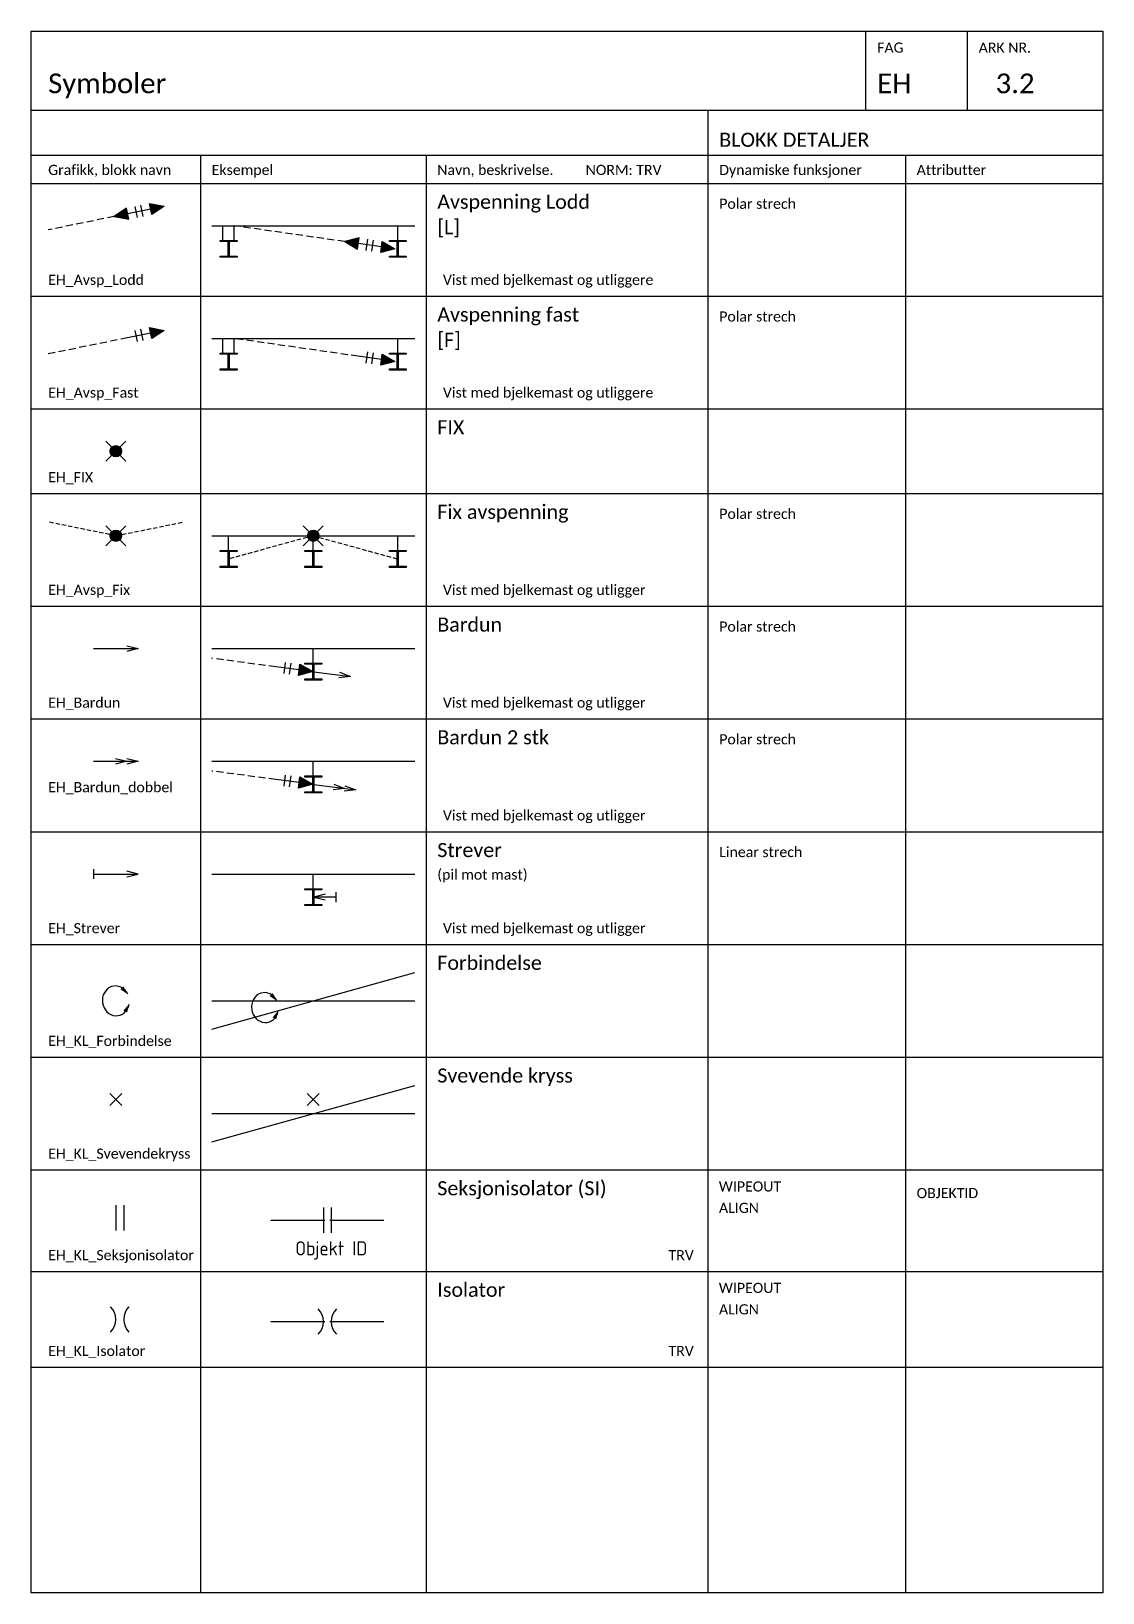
# Paper-space layout '3.2 Symboler' of a CAD drawing. Header units: metres, sheet in millimetres. Extents: x 0 to 190, y 0 to 277.
# The model-space entities are those that its viewports show. They can reach past a viewport. Long polylines and large blocks are cut down to what shows.
import ezdxf
from ezdxf.enums import TextEntityAlignment as Align

# ---------------------------------------------------------------- set-up
doc = ezdxf.new("R2010")
doc.units = ezdxf.units.M
doc.set_wipeout_variables(frame=1)
doc.linetypes.add('HIDDEN', pattern=[0.375, 0.25, -0.125])
doc.layers.add('-Wipeoutframe', color=7, linetype='Continuous', true_color=0xfefefe)
doc.layers.add('JBTEH_ATT_OBJEKTID', color=2, linetype='Continuous', lineweight=25)
for name, color, linetype in [('JBTEH_KL_Mast_staal', 2, 'Continuous'), ('JBTEH_KL_Utligger', 4, 'Continuous'), ('JBTEH_Komponenter', 4, 'Continuous'), ('JBTEH_KTL_Sort', 7, 'Continuous'), ('RAMME', 5, 'Continuous'), ('RAMME SYMBOLER', 4, 'Continuous'), ('RAMME TEKST', 7, 'Continuous')]:
    doc.layers.add(name, color=color, linetype=linetype)
doc.styles.add('Calibri', font='calibri.ttf')
doc.styles.add('ISO25', font='isocp.shx', dxfattribs={"width": 0.9, "height": 2.5})

# ---------------------------------------------------------------- blocks, each defined once
blk = doc.blocks.new('*U100')
blk.add_line((0, 0), (7.875, 0))
blk.add_lwpolyline([(5.875, 0.5), (7.875, 0), (5.875, -0.5)])
blk = doc.blocks.new('*U95')
h = blk.add_hatch(color=4)
h.dxf.hatch_style = 1
h.paths.add_polyline_path([(14.29, 1.89), (13.89, 3.85), (11.73, 2.39)])
h = blk.add_hatch(color=4)
h.dxf.hatch_style = 1
h.paths.add_polyline_path([(18.38, 2.72), (17.98, 4.68), (20.55, 4.19)])
at = {"color": 4}
for p, q in [((18.18, 3.7), (14.09, 2.87)), ((15.85, 2.21), (15.45, 4.17)), ((16.83, 2.41), (16.43, 4.37))]:
    blk.add_line(p, q, dxfattribs=at)
at = {"linetype": 'HIDDEN', "ltscale": 5}
blk.add_line((11.73, 2.39), (0, 0), dxfattribs=at)
at = {"color": 4}
for points in [[(14.29, 1.89), (13.89, 3.85), (11.73, 2.39)], [(18.38, 2.72), (17.98, 4.68), (20.55, 4.19)]]:
    blk.add_lwpolyline(points, close=True, dxfattribs=at)
blk = doc.blocks.new('*U91')
h = blk.add_hatch(color=4)
h.dxf.hatch_style = 1
h.paths.add_polyline_path([(18.38, 2.72), (17.98, 4.68), (20.55, 4.19)])
at = {"linetype": 'HIDDEN', "ltscale": 5}
blk.add_line((14.09, 2.87), (0, 0), dxfattribs=at)
at = {"color": 4}
for p, q in [((18.18, 3.7), (14.09, 2.87)), ((15.85, 2.21), (15.45, 4.17)), ((16.83, 2.41), (16.43, 4.37))]:
    blk.add_line(p, q, dxfattribs=at)
blk.add_lwpolyline([(18.38, 2.72), (17.98, 4.68), (20.55, 4.19)], close=True, dxfattribs=at)
blk = doc.blocks.new('EH_KL_Forbinelse')
for points in [[(-0.24, 1.76, 0, 0.75, 0), (-1.25, 2.87, 0, 0, 0)], [(0, 0, 0, 0.75, 0), (-0.67, -1.34, 0, 0, 0)]]:
    blk.add_lwpolyline(points, format="xyseb")
blk.add_ellipse((-2.34, 0.57), major_axis=(-0.34, 2.63), ratio=0.899396, start_param=5.060386, end_param=10.660651)
blk = doc.blocks.new('*U104')
for p, q in [((0, 0.875), (0, -0.875)), ((0, 0), (7.875, 0)), ((7.875, 0), (5.875, 0.5)), ((5.875, -0.5), (7.875, 0))]:
    blk.add_line(p, q)
blk = doc.blocks.new('EH_FIX')
h = blk.add_hatch(color=256)
h.dxf.hatch_style = 1
edge = h.paths.add_edge_path()
edge.add_arc((0, 0), 1, 0, 360)
for p, q in [((1.77, 1.77), (-1.77, -1.77)), ((-1.77, 1.77), (1.77, -1.77))]:
    blk.add_line(p, q)
blk.add_circle((0, 0), 1)
blk = doc.blocks.new('EH_KL_Svevendekryss')
for p, q in [((-1.06, -1.06), (1.06, 1.06)), ((-1.06, 1.06), (1.06, -1.06))]:
    blk.add_line(p, q)
blk = doc.blocks.new('*U97')
h = blk.add_hatch(color=256)
h.dxf.hatch_style = 1
edge = h.paths.add_edge_path()
edge.add_arc((0, 0), 1, 0, 360)
at = {"linetype": 'HIDDEN', "ltscale": 3}
for q in [(-12, 2.44), (12, 2.44)]:
    blk.add_line((0, 0), q, dxfattribs=at)
for p, q in [((1.77, 1.77), (-1.77, -1.77)), ((-1.77, 1.77), (1.77, -1.77))]:
    blk.add_line(p, q)
blk.add_circle((0, 0), 1)
blk = doc.blocks.new('*U102')
blk.add_line((0, 0), (7.875, 0))
for points in [[(3.875, 0.5), (5.875, 0), (3.875, -0.5)], [(5.875, 0.5), (7.875, 0), (5.875, -0.5)]]:
    blk.add_lwpolyline(points)
blk = doc.blocks.new('*U96')
h = blk.add_hatch(color=4)
h.dxf.hatch_style = 1
h.paths.add_polyline_path([(21.84, -4.15), (22.12, -2.17), (19.59, -2.82)])
h = blk.add_hatch(color=4)
h.dxf.hatch_style = 1
h.paths.add_polyline_path([(25.97, -4.75), (26.25, -2.77), (28.5, -4.1)])
at = {"linetype": 'HIDDEN', "ltscale": 5}
blk.add_line((19.59, -2.82), (0, 0), dxfattribs=at)
at = {"color": 4}
for p, q in [((23.41, -4.38), (23.69, -2.4)), ((24.4, -4.52), (24.68, -2.54)), ((26.11, -3.76), (21.98, -3.16))]:
    blk.add_line(p, q, dxfattribs=at)
for points in [[(21.84, -4.15), (22.12, -2.17), (19.59, -2.82)], [(25.97, -4.75), (26.25, -2.77), (28.5, -4.1)]]:
    blk.add_lwpolyline(points, close=True, dxfattribs=at)
blk = doc.blocks.new('*U92')
h = blk.add_hatch(color=4)
h.dxf.hatch_style = 1
h.paths.add_polyline_path([(25.97, -4.75), (26.25, -2.77), (28.5, -4.1)])
at = {"linetype": 'HIDDEN', "ltscale": 5}
blk.add_line((21.98, -3.16), (0, 0), dxfattribs=at)
at = {"color": 4}
for p, q in [((23.41, -4.38), (23.69, -2.4)), ((24.4, -4.52), (24.68, -2.54)), ((26.11, -3.76), (21.98, -3.16))]:
    blk.add_line(p, q, dxfattribs=at)
blk.add_lwpolyline([(25.97, -4.75), (26.25, -2.77), (28.5, -4.1)], close=True, dxfattribs=at)
blk = doc.blocks.new('*U98')
h = blk.add_hatch(color=256)
h.dxf.hatch_style = 1
edge = h.paths.add_edge_path()
edge.add_arc((0, 0), 1, 0, 360)
at = {"linetype": 'HIDDEN', "ltscale": 3}
for q in [(-14.91, -4.1), (14.91, -4.1)]:
    blk.add_line((0, 0), q, dxfattribs=at)
for p, q in [((1.77, 1.77), (-1.77, -1.77)), ((-1.77, 1.77), (1.77, -1.77))]:
    blk.add_line(p, q)
blk.add_circle((0, 0), 1)
blk = doc.blocks.new('*U99')
blk.add_line((0, 0), (6.5, -0.86))
blk.add_lwpolyline([(4.58, -0.1), (6.5, -0.86), (4.45, -1.09)])
blk = doc.blocks.new('*U93')
h = blk.add_hatch(color=4)
h.dxf.hatch_style = 1
h.paths.add_polyline_path([(15.39, -3.05), (15.65, -1.07), (17.91, -2.37)])
at = {"linetype": 'HIDDEN', "ltscale": 5}
blk.add_line((11.38, -1.51), (0, 0), dxfattribs=at)
at = {"color": 4}
for p, q in [((15.52, -2.06), (11.38, -1.51)), ((12.82, -2.71), (13.08, -0.73)), ((13.81, -2.84), (14.08, -0.86))]:
    blk.add_line(p, q, dxfattribs=at)
blk.add_lwpolyline([(15.39, -3.05), (15.65, -1.07), (17.91, -2.37)], close=True, dxfattribs=at)
blk = doc.blocks.new('*U94')
h = blk.add_hatch(color=4)
h.dxf.hatch_style = 1
h.paths.add_polyline_path([(15.39, -3.04), (15.65, -1.05), (17.91, -2.36)])
at = {"linetype": 'HIDDEN', "ltscale": 5}
blk.add_line((11.38, -1.5), (0, 0), dxfattribs=at)
at = {"color": 4}
for p, q in [((15.52, -2.05), (11.38, -1.5)), ((12.82, -2.7), (13.08, -0.72)), ((13.81, -2.83), (14.08, -0.85))]:
    blk.add_line(p, q, dxfattribs=at)
blk.add_lwpolyline([(15.39, -3.04), (15.65, -1.05), (17.91, -2.36)], close=True, dxfattribs=at)
blk = doc.blocks.new('*U101')
blk.add_line((0, 0), (7.46, -0.97))
for points in [[(3.56, 0.04), (5.48, -0.71), (3.43, -0.95)], [(5.54, -0.22), (7.46, -0.97), (5.41, -1.21)]]:
    blk.add_lwpolyline(points)
blk = doc.blocks.new('*U103')
for p, q in [((0, 0.875), (0, -0.875)), ((0, 0), (4, 0)), ((4, 0), (2, 0.5)), ((2, -0.5), (4, 0))]:
    blk.add_line(p, q)
blk = doc.blocks.new('*U131')
at = {"layer": 'JBTEH_ATT_OBJEKTID', "style": 'ISO25'}
blk.add_attdef('OBJEKTID', text='', height=2.5, dxfattribs=at).set_placement((1.4, -6.25), align=Align.CENTER)
blk.add_wipeout([(0.302, -0.6), (0.302, 0.6), (1.098, 0.6), (1.098, -0.6)]).dxf.layer = '-Wipeoutframe'
at = {"color": 7}
for p, q in [((0, 2.25), (0, -2.25)), ((1.4, 2.25), (1.4, -2.25))]:
    blk.add_line(p, q, dxfattribs=at)
blk = doc.blocks.new('*U128')
blk.add_wipeout([(0.3, 0), (0.25, 0.6), (1.15, 0.6), (1.1, 0), (1.15, -0.6), (0.25, -0.6)]).dxf.layer = '-Wipeoutframe'
at = {"color": 7}
for centre, start, end in [((-3.2, 0), 315.3217, 44.6783), ((4.6, 0), 135.3217, 224.6783)]:
    blk.add_arc(centre, 3.2, start, end, dxfattribs=at)

msp = doc.modelspace()

# ---------------------------------------------------------------- hatches: boundary and pattern name
at = {"layer": 'JBTEH_KL_Mast_staal'}
h = msp.add_hatch(color=256, dxfattribs=at)
h.dxf.hatch_style = 1
edge = h.paths.add_edge_path()
edge.add_line((243.5, -376.9), (244.76, -376.9))
edge.add_arc((244.76, -376.75), 0.15, 270, 360)
edge.add_line((244.91, -376.75), (244.91, -374.45))
edge.add_arc((244.76, -374.45), 0.15, 0, 90)
edge.add_line((244.76, -374.3), (243.5, -374.3))
edge.add_line((243.5, -374.3), (243.5, -374.1))
edge.add_line((243.5, -374.1), (246.5, -374.1))
edge.add_line((246.5, -374.1), (246.5, -374.3))
edge.add_line((246.5, -374.3), (245.24, -374.3))
edge.add_arc((245.24, -374.45), 0.15, 90, 180)
edge.add_line((245.09, -374.45), (245.09, -376.75))
edge.add_arc((245.24, -376.75), 0.15, 180, 270)
edge.add_line((245.24, -376.9), (246.5, -376.9))
edge.add_line((246.5, -376.9), (246.5, -377.1))
edge.add_line((246.5, -377.1), (243.5, -377.1))
edge.add_line((243.5, -377.1), (243.5, -376.9))
h = msp.add_hatch(color=256, dxfattribs=at)
h.dxf.hatch_style = 1
edge = h.paths.add_edge_path()
edge.add_line((273.5, -376.9), (274.76, -376.9))
edge.add_arc((274.76, -376.75), 0.15, 270, 360)
edge.add_line((274.91, -376.75), (274.91, -374.45))
edge.add_arc((274.76, -374.45), 0.15, 0, 90)
edge.add_line((274.76, -374.3), (273.5, -374.3))
edge.add_line((273.5, -374.3), (273.5, -374.1))
edge.add_line((273.5, -374.1), (276.5, -374.1))
edge.add_line((276.5, -374.1), (276.5, -374.3))
edge.add_line((276.5, -374.3), (275.24, -374.3))
edge.add_arc((275.24, -374.45), 0.15, 90, 180)
edge.add_line((275.09, -374.45), (275.09, -376.75))
edge.add_arc((275.24, -376.75), 0.15, 180, 270)
edge.add_line((275.24, -376.9), (276.5, -376.9))
edge.add_line((276.5, -376.9), (276.5, -377.1))
edge.add_line((276.5, -377.1), (273.5, -377.1))
edge.add_line((273.5, -377.1), (273.5, -376.9))
h = msp.add_hatch(color=256, dxfattribs=at)
h.dxf.hatch_style = 1
edge = h.paths.add_edge_path()
edge.add_line((243.5, -396.9), (244.76, -396.9))
edge.add_arc((244.76, -396.75), 0.15, 270, 360)
edge.add_line((244.91, -396.75), (244.91, -394.45))
edge.add_arc((244.76, -394.45), 0.15, 0, 90)
edge.add_line((244.76, -394.3), (243.5, -394.3))
edge.add_line((243.5, -394.3), (243.5, -394.1))
edge.add_line((243.5, -394.1), (246.5, -394.1))
edge.add_line((246.5, -394.1), (246.5, -394.3))
edge.add_line((246.5, -394.3), (245.24, -394.3))
edge.add_arc((245.24, -394.45), 0.15, 90, 180)
edge.add_line((245.09, -394.45), (245.09, -396.75))
edge.add_arc((245.24, -396.75), 0.15, 180, 270)
edge.add_line((245.24, -396.9), (246.5, -396.9))
edge.add_line((246.5, -396.9), (246.5, -397.1))
edge.add_line((246.5, -397.1), (243.5, -397.1))
edge.add_line((243.5, -397.1), (243.5, -396.9))
h = msp.add_hatch(color=256, dxfattribs=at)
h.dxf.hatch_style = 1
edge = h.paths.add_edge_path()
edge.add_line((273.5, -396.9), (274.76, -396.9))
edge.add_arc((274.76, -396.75), 0.15, 270, 360)
edge.add_line((274.91, -396.75), (274.91, -394.45))
edge.add_arc((274.76, -394.45), 0.15, 0, 90)
edge.add_line((274.76, -394.3), (273.5, -394.3))
edge.add_line((273.5, -394.3), (273.5, -394.1))
edge.add_line((273.5, -394.1), (276.5, -394.1))
edge.add_line((276.5, -394.1), (276.5, -394.3))
edge.add_line((276.5, -394.3), (275.24, -394.3))
edge.add_arc((275.24, -394.45), 0.15, 90, 180)
edge.add_line((275.09, -394.45), (275.09, -396.75))
edge.add_arc((275.24, -396.75), 0.15, 180, 270)
edge.add_line((275.24, -396.9), (276.5, -396.9))
edge.add_line((276.5, -396.9), (276.5, -397.1))
edge.add_line((276.5, -397.1), (273.5, -397.1))
edge.add_line((273.5, -397.1), (273.5, -396.9))
h = msp.add_hatch(color=256, dxfattribs=at)
h.dxf.hatch_style = 1
edge = h.paths.add_edge_path()
edge.add_line((243.5, -431.9), (244.76, -431.9))
edge.add_arc((244.76, -431.75), 0.15, 270, 360)
edge.add_line((244.91, -431.75), (244.91, -429.45))
edge.add_arc((244.76, -429.45), 0.15, 0, 90)
edge.add_line((244.76, -429.3), (243.5, -429.3))
edge.add_line((243.5, -429.3), (243.5, -429.1))
edge.add_line((243.5, -429.1), (246.5, -429.1))
edge.add_line((246.5, -429.1), (246.5, -429.3))
edge.add_line((246.5, -429.3), (245.24, -429.3))
edge.add_arc((245.24, -429.45), 0.15, 90, 180)
edge.add_line((245.09, -429.45), (245.09, -431.75))
edge.add_arc((245.24, -431.75), 0.15, 180, 270)
edge.add_line((245.24, -431.9), (246.5, -431.9))
edge.add_line((246.5, -431.9), (246.5, -432.1))
edge.add_line((246.5, -432.1), (243.5, -432.1))
edge.add_line((243.5, -432.1), (243.5, -431.9))
h = msp.add_hatch(color=256, dxfattribs=at)
h.dxf.hatch_style = 1
edge = h.paths.add_edge_path()
edge.add_line((258.5, -431.9), (259.76, -431.9))
edge.add_arc((259.76, -431.75), 0.15, 270, 360)
edge.add_line((259.91, -431.75), (259.91, -429.45))
edge.add_arc((259.76, -429.45), 0.15, 0, 90)
edge.add_line((259.76, -429.3), (258.5, -429.3))
edge.add_line((258.5, -429.3), (258.5, -429.1))
edge.add_line((258.5, -429.1), (261.5, -429.1))
edge.add_line((261.5, -429.1), (261.5, -429.3))
edge.add_line((261.5, -429.3), (260.24, -429.3))
edge.add_arc((260.24, -429.45), 0.15, 90, 180)
edge.add_line((260.09, -429.45), (260.09, -431.75))
edge.add_arc((260.24, -431.75), 0.15, 180, 270)
edge.add_line((260.24, -431.9), (261.5, -431.9))
edge.add_line((261.5, -431.9), (261.5, -432.1))
edge.add_line((261.5, -432.1), (258.5, -432.1))
edge.add_line((258.5, -432.1), (258.5, -431.9))
h = msp.add_hatch(color=256, dxfattribs=at)
h.dxf.hatch_style = 1
edge = h.paths.add_edge_path()
edge.add_line((273.5, -431.9), (274.76, -431.9))
edge.add_arc((274.76, -431.75), 0.15, 270, 360)
edge.add_line((274.91, -431.75), (274.91, -429.45))
edge.add_arc((274.76, -429.45), 0.15, 0, 90)
edge.add_line((274.76, -429.3), (273.5, -429.3))
edge.add_line((273.5, -429.3), (273.5, -429.1))
edge.add_line((273.5, -429.1), (276.5, -429.1))
edge.add_line((276.5, -429.1), (276.5, -429.3))
edge.add_line((276.5, -429.3), (275.24, -429.3))
edge.add_arc((275.24, -429.45), 0.15, 90, 180)
edge.add_line((275.09, -429.45), (275.09, -431.75))
edge.add_arc((275.24, -431.75), 0.15, 180, 270)
edge.add_line((275.24, -431.9), (276.5, -431.9))
edge.add_line((276.5, -431.9), (276.5, -432.1))
edge.add_line((276.5, -432.1), (273.5, -432.1))
edge.add_line((273.5, -432.1), (273.5, -431.9))
h = msp.add_hatch(color=256, dxfattribs=at)
h.dxf.hatch_style = 1
edge = h.paths.add_edge_path()
edge.add_line((258.5, -451.9), (259.76, -451.9))
edge.add_arc((259.76, -451.75), 0.15, 270, 360)
edge.add_line((259.91, -451.75), (259.91, -449.45))
edge.add_arc((259.76, -449.45), 0.15, 0, 90)
edge.add_line((259.76, -449.3), (258.5, -449.3))
edge.add_line((258.5, -449.3), (258.5, -449.1))
edge.add_line((258.5, -449.1), (261.5, -449.1))
edge.add_line((261.5, -449.1), (261.5, -449.3))
edge.add_line((261.5, -449.3), (260.24, -449.3))
edge.add_arc((260.24, -449.45), 0.15, 90, 180)
edge.add_line((260.09, -449.45), (260.09, -451.75))
edge.add_arc((260.24, -451.75), 0.15, 180, 270)
edge.add_line((260.24, -451.9), (261.5, -451.9))
edge.add_line((261.5, -451.9), (261.5, -452.1))
edge.add_line((261.5, -452.1), (258.5, -452.1))
edge.add_line((258.5, -452.1), (258.5, -451.9))
h = msp.add_hatch(color=256, dxfattribs=at)
h.dxf.hatch_style = 1
edge = h.paths.add_edge_path()
edge.add_line((258.5, -471.9), (259.76, -471.9))
edge.add_arc((259.76, -471.75), 0.15, 270, 360)
edge.add_line((259.91, -471.75), (259.91, -469.45))
edge.add_arc((259.76, -469.45), 0.15, 0, 90)
edge.add_line((259.76, -469.3), (258.5, -469.3))
edge.add_line((258.5, -469.3), (258.5, -469.1))
edge.add_line((258.5, -469.1), (261.5, -469.1))
edge.add_line((261.5, -469.1), (261.5, -469.3))
edge.add_line((261.5, -469.3), (260.24, -469.3))
edge.add_arc((260.24, -469.45), 0.15, 90, 180)
edge.add_line((260.09, -469.45), (260.09, -471.75))
edge.add_arc((260.24, -471.75), 0.15, 180, 270)
edge.add_line((260.24, -471.9), (261.5, -471.9))
edge.add_line((261.5, -471.9), (261.5, -472.1))
edge.add_line((261.5, -472.1), (258.5, -472.1))
edge.add_line((258.5, -472.1), (258.5, -471.9))
h = msp.add_hatch(color=256, dxfattribs=at)
h.dxf.hatch_style = 1
edge = h.paths.add_edge_path()
edge.add_line((258.5, -491.9), (259.76, -491.9))
edge.add_arc((259.76, -491.75), 0.15, 270, 360)
edge.add_line((259.91, -491.75), (259.91, -489.45))
edge.add_arc((259.76, -489.45), 0.15, 0, 90)
edge.add_line((259.76, -489.3), (258.5, -489.3))
edge.add_line((258.5, -489.3), (258.5, -489.1))
edge.add_line((258.5, -489.1), (261.5, -489.1))
edge.add_line((261.5, -489.1), (261.5, -489.3))
edge.add_line((261.5, -489.3), (260.24, -489.3))
edge.add_arc((260.24, -489.45), 0.15, 90, 180)
edge.add_line((260.09, -489.45), (260.09, -491.75))
edge.add_arc((260.24, -491.75), 0.15, 180, 270)
edge.add_line((260.24, -491.9), (261.5, -491.9))
edge.add_line((261.5, -491.9), (261.5, -492.1))
edge.add_line((261.5, -492.1), (258.5, -492.1))
edge.add_line((258.5, -492.1), (258.5, -491.9))

# ---------------------------------------------------------------- linework, layer by layer
at = {"color": 8}
msp.add_line((330, -352), (330, -532), dxfattribs=at)
for p, q in [((242, -371.5), (278, -371.5)), ((242, -391.5), (278, -391.5)), ((242, -426.5), (278, -426.5)), ((242, -446.5), (278, -446.5)), ((242, -466.5), (278, -466.5)), ((242, -486.5), (278, -486.5)), ((242, -514), (278, -504)), ((242, -509), (278, -509)), ((242, -534), (278, -524)), ((242, -529), (278, -529))]:
    msp.add_line(p, q)
at = {"layer": 'JBTEH_KL_Mast_staal'}
for points in [[(243.5, -376.9), (244.76, -376.9, 0.414214), (244.91, -376.75), (244.91, -374.45, 0.414214), (244.76, -374.3), (243.5, -374.3), (243.5, -374.1), (246.5, -374.1), (246.5, -374.3), (245.24, -374.3, 0.414214), (245.09, -374.45), (245.09, -376.75, 0.414214), (245.24, -376.9), (246.5, -376.9), (246.5, -377.1), (243.5, -377.1)], [(273.5, -376.9), (274.76, -376.9, 0.414214), (274.91, -376.75), (274.91, -374.45, 0.414214), (274.76, -374.3), (273.5, -374.3), (273.5, -374.1), (276.5, -374.1), (276.5, -374.3), (275.24, -374.3, 0.414214), (275.09, -374.45), (275.09, -376.75, 0.414214), (275.24, -376.9), (276.5, -376.9), (276.5, -377.1), (273.5, -377.1)], [(243.5, -396.9), (244.76, -396.9, 0.414214), (244.91, -396.75), (244.91, -394.45, 0.414214), (244.76, -394.3), (243.5, -394.3), (243.5, -394.1), (246.5, -394.1), (246.5, -394.3), (245.24, -394.3, 0.414214), (245.09, -394.45), (245.09, -396.75, 0.414214), (245.24, -396.9), (246.5, -396.9), (246.5, -397.1), (243.5, -397.1)], [(273.5, -396.9), (274.76, -396.9, 0.414214), (274.91, -396.75), (274.91, -394.45, 0.414214), (274.76, -394.3), (273.5, -394.3), (273.5, -394.1), (276.5, -394.1), (276.5, -394.3), (275.24, -394.3, 0.414214), (275.09, -394.45), (275.09, -396.75, 0.414214), (275.24, -396.9), (276.5, -396.9), (276.5, -397.1), (273.5, -397.1)], [(243.5, -431.9), (244.76, -431.9, 0.414214), (244.91, -431.75), (244.91, -429.45, 0.414214), (244.76, -429.3), (243.5, -429.3), (243.5, -429.1), (246.5, -429.1), (246.5, -429.3), (245.24, -429.3, 0.414214), (245.09, -429.45), (245.09, -431.75, 0.414214), (245.24, -431.9), (246.5, -431.9), (246.5, -432.1), (243.5, -432.1)], [(258.5, -431.9), (259.76, -431.9, 0.414214), (259.91, -431.75), (259.91, -429.45, 0.414214), (259.76, -429.3), (258.5, -429.3), (258.5, -429.1), (261.5, -429.1), (261.5, -429.3), (260.24, -429.3, 0.414214), (260.09, -429.45), (260.09, -431.75, 0.414214), (260.24, -431.9), (261.5, -431.9), (261.5, -432.1), (258.5, -432.1)], [(273.5, -431.9), (274.76, -431.9, 0.414214), (274.91, -431.75), (274.91, -429.45, 0.414214), (274.76, -429.3), (273.5, -429.3), (273.5, -429.1), (276.5, -429.1), (276.5, -429.3), (275.24, -429.3, 0.414214), (275.09, -429.45), (275.09, -431.75, 0.414214), (275.24, -431.9), (276.5, -431.9), (276.5, -432.1), (273.5, -432.1)], [(258.5, -451.9), (259.76, -451.9, 0.414214), (259.91, -451.75), (259.91, -449.45, 0.414214), (259.76, -449.3), (258.5, -449.3), (258.5, -449.1), (261.5, -449.1), (261.5, -449.3), (260.24, -449.3, 0.414214), (260.09, -449.45), (260.09, -451.75, 0.414214), (260.24, -451.9), (261.5, -451.9), (261.5, -452.1), (258.5, -452.1)], [(258.5, -471.9), (259.76, -471.9, 0.414214), (259.91, -471.75), (259.91, -469.45, 0.414214), (259.76, -469.3), (258.5, -469.3), (258.5, -469.1), (261.5, -469.1), (261.5, -469.3), (260.24, -469.3, 0.414214), (260.09, -469.45), (260.09, -471.75, 0.414214), (260.24, -471.9), (261.5, -471.9), (261.5, -472.1), (258.5, -472.1)], [(258.5, -491.9), (259.76, -491.9, 0.414214), (259.91, -491.75), (259.91, -489.45, 0.414214), (259.76, -489.3), (258.5, -489.3), (258.5, -489.1), (261.5, -489.1), (261.5, -489.3), (260.24, -489.3, 0.414214), (260.09, -489.45), (260.09, -491.75, 0.414214), (260.24, -491.9), (261.5, -491.9), (261.5, -492.1), (258.5, -492.1)]]:
    msp.add_lwpolyline(points, format="xyb", close=True, dxfattribs=at)
at = {"layer": 'JBTEH_KL_Utligger'}
for p, q in [((244, -374.1), (244, -371.5)), ((246, -374.1), (246, -371.5)), ((275, -374.1), (275, -371.5)), ((244, -394.1), (244, -391.5)), ((246, -394.1), (246, -391.5)), ((275, -394.1), (275, -391.5)), ((245, -429.1), (245, -426.5)), ((260, -429.1), (260, -426.5)), ((275, -429.1), (275, -426.5)), ((260, -449.1), (260, -446.5)), ((260, -469.1), (260, -466.5)), ((260, -489.1), (260, -486.5))]:
    msp.add_line(p, q, dxfattribs=at)
at = {"layer": 'JBTEH_KTL_Sort'}
for p, q in [((252.5, -547.9), (272.5, -547.9)), ((252.5, -565.9), (272.5, -565.9))]:
    msp.add_line(p, q, dxfattribs=at)
at = {"layer": 'RAMME'}
msp.add_line((210, -351), (400, -351), dxfattribs=at)
msp.add_lwpolyline([(400, -614), (210, -614), (210, -337), (400, -337)], close=True, dxfattribs=at)
at = {"layer": 'RAMME SYMBOLER'}
for p, q in [((358, -351), (358, -337)), ((376, -351), (376, -337)), ((330, -351), (330, -614)), ((210, -359), (400, -359)), ((240, -359), (240, -614)), ((280, -359), (280, -614)), ((365, -359), (365, -614)), ((210, -364), (400, -364)), ((210, -384), (400, -384)), ((210, -404), (400, -404)), ((210, -419), (400, -419)), ((210, -439), (400, -439)), ((210, -459), (400, -459)), ((210, -479), (400, -479)), ((210, -499), (400, -499)), ((210, -519), (400, -519)), ((210, -539), (400, -539)), ((210, -557), (400, -557)), ((210, -574), (400, -574))]:
    msp.add_line(p, q, dxfattribs=at)

# ---------------------------------------------------------------- block references
at = {"layer": 'JBTEH_Komponenter'}
for name, p in [('*U95', (213, -372.25)), ('*U96', (246, -371.5)), ('*U91', (213, -394.25)), ('*U92', (246, -391.5)), ('EH_FIX', (225, -411.5)), ('*U97', (225, -426.5)), ('*U98', (260, -426.5)), ('*U100', (221.06, -446.5)), ('*U93', (242, -448.23)), ('*U99', (260.09, -450.61)), ('*U102', (221.06, -466.5)), ('*U94', (242, -468.23)), ('*U101', (260.09, -470.61)), ('*U104', (221.06, -486.5)), ('EH_KL_Forbinelse', (227.34, -509.57)), ('EH_KL_Forbinelse', (253.79, -510.76)), ('EH_KL_Svevendekryss', (225, -526.5)), ('EH_KL_Svevendekryss', (260, -526.5))]:
    msp.add_blockref(name, p, dxfattribs=at)
at = {"layer": 'JBTEH_Komponenter', "rotation": 180}
msp.add_blockref('*U103', (264.09, -490.6), dxfattribs=at)

# ---------------------------------------------------------------- texts
at = {"layer": 'RAMME TEKST', "linetype": 'ByBlock', "style": 'Calibri'}
for s, height, p in [('FAG', 1.8, (360, -340.8)), ('ARK NR.', 1.8, (378, -340.8)), ('Symboler', 3.5, (213, -348)), ('EH', 3.5, (360, -348)), ('3.2', 3.5, (381, -348)), ('BLOKK DETALJER', 2.5, (332, -357.5)), ('Grafikk, blokk navn', 1.8, (213, -362.5)), ('Eksempel', 1.8, (242, -362.5)), ('Navn, beskrivelse.         NORM: TRV', 1.8, (282, -362.5)), ('Dynamiske funksjoner', 1.8, (332, -362.5)), ('Attributter', 1.8, (367, -362.5)), ('Avspenning Lodd', 2.5, (282, -368.5)), ('Polar strech', 1.8, (332, -368.5)), ('[L]', 2.5, (282, -373)), ('EH_Avsp_Lodd', 1.8, (213, -382)), ('Vist med bjelkemast og utliggere', 1.8, (283, -382)), ('Avspenning fast', 2.5, (282, -388.5)), ('Polar strech', 1.8, (332, -388.5)), ('[F]', 2.5, (282, -393)), ('EH_Avsp_Fast', 1.8, (213, -402)), ('Vist med bjelkemast og utliggere', 1.8, (283, -402)), ('FIX', 2.5, (282, -408.5)), ('EH_FIX', 1.8, (213, -417)), ('Fix avspenning', 2.5, (282, -423.5)), ('Polar strech', 1.8, (332, -423.5)), ('EH_Avsp_Fix', 1.8, (213, -437)), ('Vist med bjelkemast og utligger', 1.8, (283, -437)), ('Bardun', 2.5, (282, -443.5)), ('Polar strech', 1.8, (332, -443.5)), ('EH_Bardun', 1.8, (213, -457)), ('Vist med bjelkemast og utligger', 1.8, (283, -457)), ('Bardun 2 stk', 2.5, (282, -463.5)), ('Polar strech', 1.8, (332, -463.5)), ('EH_Bardun_dobbel', 1.8, (213, -472)), ('Vist med bjelkemast og utligger', 1.8, (283, -477)), ('Strever', 2.5, (282, -483.5)), ('Linear strech', 1.8, (332, -483.5)), ('(pil mot mast)', 1.8, (282, -487.5)), ('EH_Strever', 1.8, (213, -497)), ('Vist med bjelkemast og utligger', 1.8, (283, -497)), ('Forbindelse', 2.5, (282, -503.5)), ('EH_KL_Forbindelse', 1.8, (213, -517)), ('Svevende kryss', 2.5, (282, -523.5)), ('EH_KL_Svevendekryss', 1.8, (213, -537)), ('EH_KL_Seksjonisolator', 1.8, (213, -555)), ('TRV', 1.8, (323, -555)), ('EH_KL_Isolator', 1.8, (213, -572)), ('TRV', 1.8, (323, -572))]:
    msp.add_text(s, height=height, dxfattribs=at).set_placement(p)
at = {"layer": 'RAMME TEKST', "style": 'Calibri'}
for s, p in [('WIPEOUT', (331.92, -542.82)), ('OBJEKTID', (367, -544)), ('ALIGN', (331.95, -546.62)), ('WIPEOUT', (331.92, -560.82)), ('ALIGN', (331.95, -564.62))]:
    msp.add_text(s, height=1.8, dxfattribs=at).set_placement(p)
at = {"layer": 'RAMME TEKST', "linetype": 'ByBlock', "char_height": 2.5, "attachment_point": 1, "style": 'Calibri'}
for s, insert in [('Seksjonisolator (SI)', (282, -541)), ('Isolator', (282, -559))]:
    msp.add_mtext_dynamic_manual_height_columns(s, width=46, gutter_width=6.5, heights=[0], dxfattribs=dict(at, insert=insert))

# ---------------------------------------------------------------- next in the draw order: block references
at = {"layer": 'JBTEH_Komponenter'}
for name, p in [('*U131', (225, -547.5)), ('*U128', (225, -565.5)), ('*U128', (261.8, -565.9))]:
    msp.add_blockref(name, p, dxfattribs=at)
msp.add_blockref('*U131', (261.8, -547.9), dxfattribs=at).add_auto_attribs({'OBJEKTID': 'Objekt ID'})

psp = doc.layouts.new('3.2 Symboler')

# ---------------------------------------------------------------- viewports
at = {"layer": 'RAMME'}
psp.add_viewport(center=(95, 138.5), size=(190, 277), view_center_point=(305, -475.5), view_height=277, dxfattribs=at)

doc.saveas('drawing.dxf')
